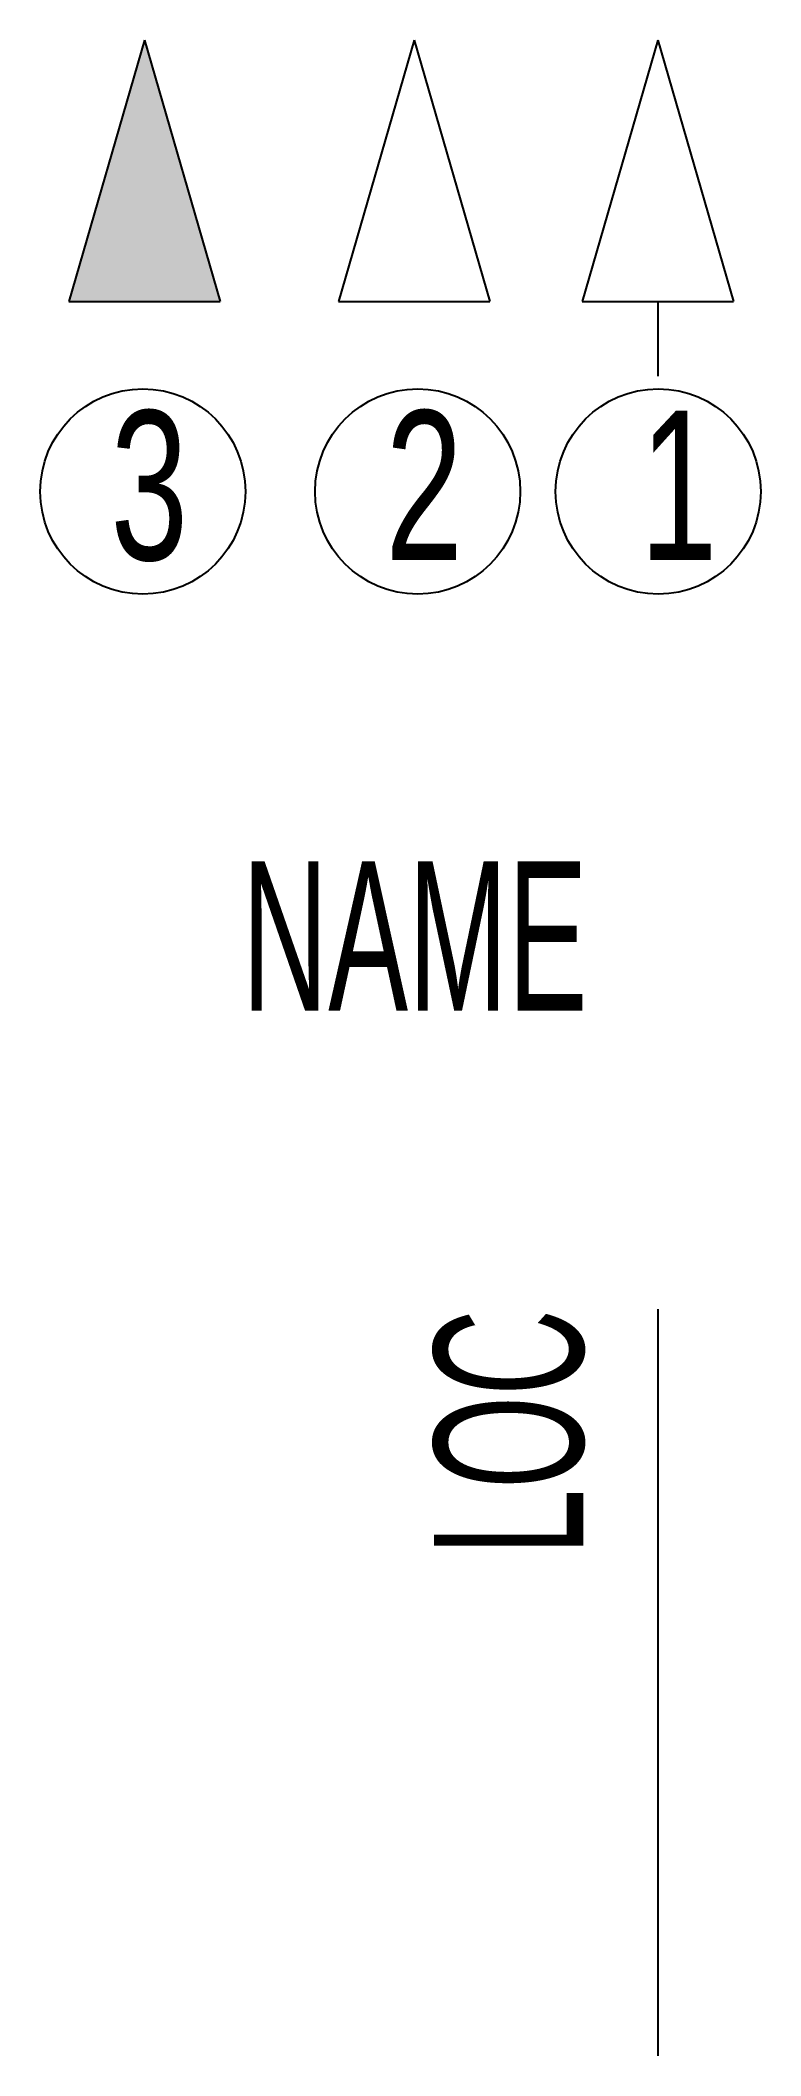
# Model space of a CAD drawing. Header units: inches. Extents: x -8.3 to 1.4, y -27 to 0.
import ezdxf
from ezdxf.enums import TextEntityAlignment as Align

# ---------------------------------------------------------------- set-up
doc = ezdxf.new("R2010")
doc.units = ezdxf.units.IN
doc.header["$MEASUREMENT"] = 0

msp = doc.modelspace()

# ---------------------------------------------------------------- hatches: boundary and pattern name
msp.add_hatch(color=256).paths.add_polyline_path([(-7.895, -3.5), (-5.868, -3.5), (-6.882, 0)])

# ---------------------------------------------------------------- linework, layer by layer
for p, q in [((-6.882, 0), (-5.868, -3.5)), ((-3.267, 0), (-2.254, -3.5)), ((0, 0), (1.013, -3.5)), ((0, -3.5), (0, -4.5)), ((0, -17), (0, -27))]:
    msp.add_line(p, q)
for points in [[(-6.882, 0), (-7.895, -3.5)], [(-3.267, 0), (-4.281, -3.5)], [(0, 0), (-1.013, -3.5)], [(-7.895, -3.5), (-5.868, -3.5)], [(-4.281, -3.5), (-2.254, -3.5)], [(-1.013, -3.5), (1.013, -3.5)]]:
    msp.add_lwpolyline(points)
for centre in [(-6.905, -6.045), (-3.22, -6.045), (0.004, -6.045)]:
    msp.add_circle(centre, 1.375)

# ---------------------------------------------------------------- texts
at = {"width": 0.7}
for s, p in [('3', (-7.339, -6.962)), ('2', (-3.654, -6.962)), ('1', (-0.243, -6.962))]:
    msp.add_text(s, height=2, dxfattribs=at).set_placement(p)
at = {"width": 0.6}
msp.add_attdef('NAME', text='NAME', height=2, dxfattribs=at).set_placement((-3.26, -12), align=Align.MIDDLE_CENTER)
msp.add_attdef('LOC', text='LOC', height=2, rotation=90, dxfattribs=at).set_placement((-1, -17), align=Align.RIGHT)

doc.saveas('drawing.dxf')
